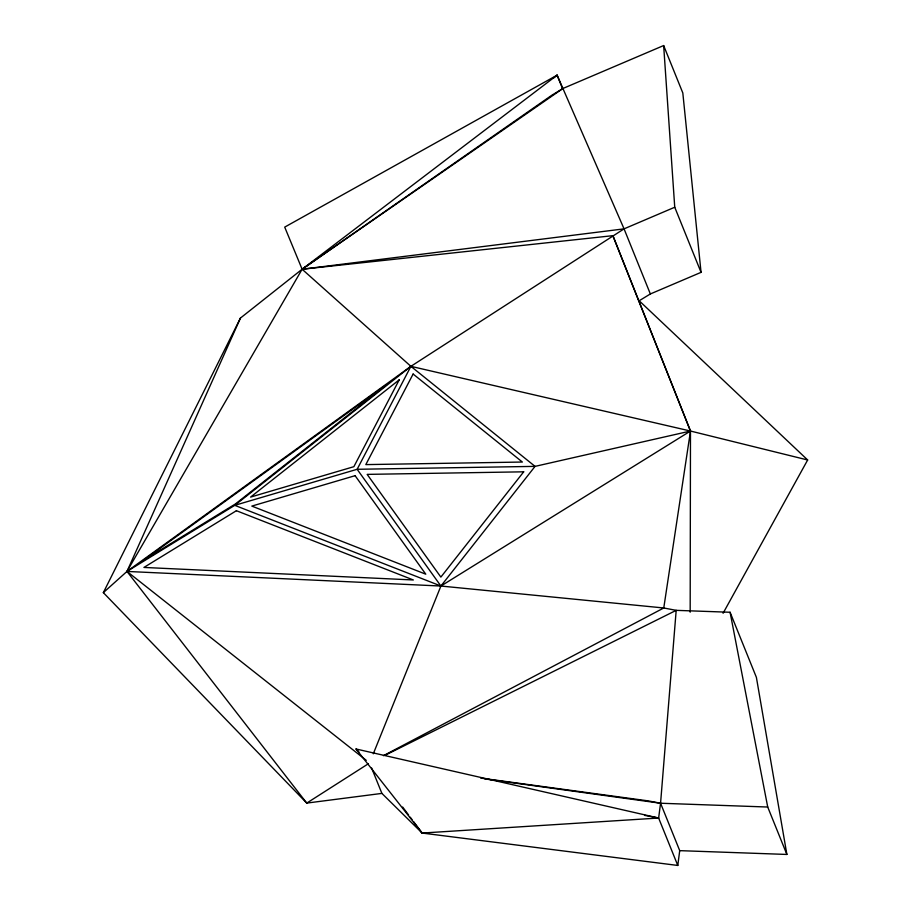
<?xml version="1.0" encoding="UTF-8"?>
<svg xmlns="http://www.w3.org/2000/svg" width="911" height="911" viewBox="0 0 911 911"><rect width="100%" height="100%" fill="white"/><g stroke="black" fill="none" stroke-linecap="round" stroke-linejoin="round"><path stroke-width="1.37" d="M690.174 612.215L690.481 431.04L612.887 235.664L302.122 269.235L240.47 318.041L103.342 592.64L306.756 803.092L381.891 793.401L422.135 833.053L677.784 865.45L679.72 850.646L660.566 803.24L676.19 610.347L663.766 607.979L440.913 586.035L126.982 571.436L103.342 592.64M677.784 865.45L658.63 818.032L660.566 803.24L767.722 807.032L786.876 854.45L679.72 850.646M373.294 753.796L440.913 586.035L535.053 466.375L690.481 431.04L807.658 459.987L723.072 613.274M240.47 318.041L126.982 571.436L306.756 803.092L368.408 763.725M383.429 755.686L663.766 607.979L690.481 431.04L410.895 366.336L126.982 571.436L302.122 269.235L551.724 95.313L562.896 88.504L663.652 45.55L674.744 207.241L624.058 228.855L410.895 366.336L357.135 469.29L234.742 505.332L126.982 571.436L366.256 760.332M553.786 77.811L557.111 75.157L624.058 228.855L650.352 293.957L639.192 300.767L807.658 459.987M440.913 586.035L357.135 469.29L535.053 466.375L410.895 366.336L234.742 505.332L440.913 586.035L690.481 431.04L612.887 235.664M410.895 366.336L302.122 269.235L557.111 75.157L562.429 88.321M557.111 75.157L284.71 227.112L302.122 269.235L562.896 88.504M384.863 755.378L676.19 610.347L730.087 612.26L756.392 677.363L786.876 854.45M650.352 293.957L701.049 272.355L682.817 92.968L663.652 45.55M302.122 269.235L624.058 228.855M422.135 833.053L658.63 818.032L356.03 748.99L422.135 833.053L413.662 821.745M480.735 778.096L648.142 800.871L660.566 803.24L484.857 778.928M644.669 815.379L658.63 818.032M356.03 748.99L358.934 751.985M402.651 807.055L408.584 814.969M410.269 817.224L411.966 819.49M674.744 207.241L701.049 272.355M371.642 768.041L381.891 793.401M730.087 612.26L767.722 807.032M399.223 379.83L353.867 466.683L250.593 497.087L399.223 379.83M413.116 374.034L365.823 464.61L522.356 462.036L413.116 374.034M523.7 471.818L440.867 577.096L367.156 474.38L523.7 471.818M386.651 384.636L235.471 503.92L142.993 560.652L386.651 384.636M236.404 510.707L143.927 567.439L413.343 579.965L236.404 510.707M355.096 475.679L251.823 506.095L425.779 574.181L355.096 475.679"/></g></svg>
